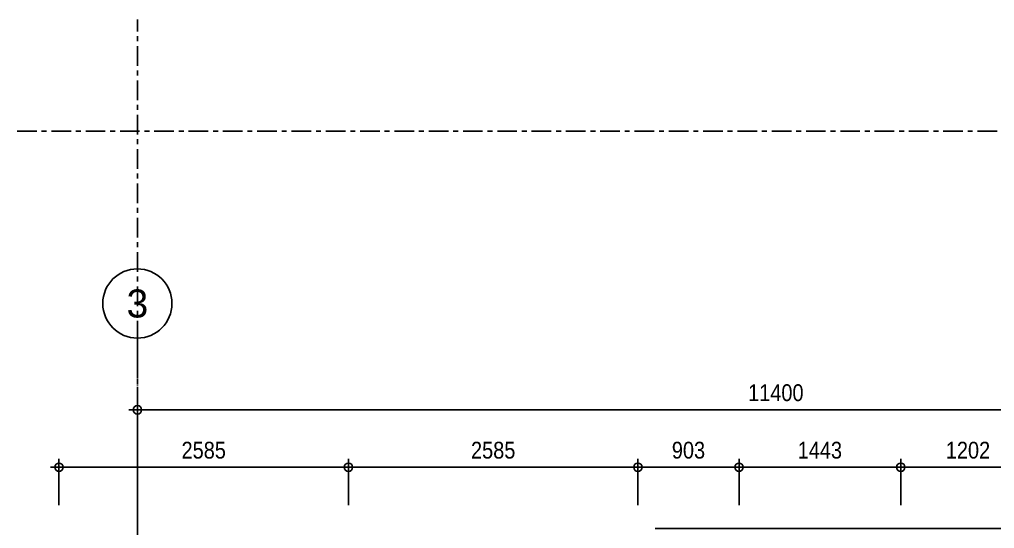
# Model space of a CAD drawing. Header units: millimetres. Extents: x -153298 to 620751, y -313239 to 250031.
# Drawn here: x 31180 to 39885, y 31333 to 35873 of the extents above; entities that cross this region are included whole.
import ezdxf
from ezdxf.enums import TextEntityAlignment as Align

# ---------------------------------------------------------------- set-up
doc = ezdxf.new("R2010")
doc.units = ezdxf.units.MM
doc.linetypes.add('CENTER', pattern=[2, 1.25, -0.25, 0.25, -0.25])
doc.linetypes.add('TA_GL_000.70000', pattern=[1.925, 0.7, -0.175, 0.175, -0.175, 0.7])
doc.layers.get('DEFPOINTS').update_dxf_attribs({"color": 250})
for name, color, linetype in [('000 - 0_SYM_DWG_GRIDLINE_MAIN_COLOR_251', 251, 'Continuous'), ('000 - 0_SYM_DWG_SLOPE-SYM_TEXT_COLOR_3', 3, 'Continuous'), ('000 - GRID', 251, 'CENTER'), ('S-DIM', 7, 'Continuous'), ('Stan-Dim', 8, 'Continuous')]:
    doc.layers.add(name, color=color, linetype=linetype)
doc.styles.add('ARIAL', font='arial.ttf')
doc.styles.add('ROMANS', font='arial.ttf', dxfattribs={"width": 0.85})
doc.styles.add('TA', font='', dxfattribs={"height": 4.5})
doc.styles.get('TA').set_extended_font_data('Cordia New')
doc.dimstyles.new('Dim-Cen', dxfattribs={"dimtxt": 3, "dimasz": 1, "dimexe": 0, "dimexo": 2.5, "dimgap": 1.5, "dimtad": 1, "dimdec": 0, "dimzin": 1, "dimdsep": 46, "dimtxsty": 'ROMANS', "dimblk": 'CEN1', "dimcen": 0.09, "dimclrd": 1, "dimclre": 250, "dimclrt": 3, "dimadec": 0, "dimazin": 0, "dimtfac": 1, "dimtdec": 0, "dimtofl": 0, "dimtmove": 2, "dimatfit": 3, "dimfxl": 1, "dimtfill": 1, "dimtfillclr": 256, "dimtolj": 1, "dimtzin": 0, "dimarcsym": 0})
doc.dimstyles.get("Standard").update_dxf_attribs({"dimtxt": 0.18, "dimasz": 0.18, "dimexe": 0.18, "dimexo": 0.0625, "dimgap": 0.09, "dimtad": 0, "dimtih": 1, "dimtoh": 1, "dimdec": 4, "dimzin": 0, "dimdsep": 46, "dimtxsty": 'Standard', "dimcen": 0.09, "dimadec": 0, "dimazin": 0, "dimtfac": 1, "dimtdec": 4, "dimtofl": 0, "dimtmove": 0, "dimatfit": 3, "dimfxl": 1, "dimtolj": 1, "dimtzin": 0, "dimarcsym": 0})

# ---------------------------------------------------------------- blocks, each defined once
blk = doc.blocks.new('CEN1')
at = {"color": 1}
for p, q in [((1.5, 0), (-1.5, 0)), ((0, 1.5), (0, -1.5))]:
    blk.add_line(p, q, dxfattribs=at)
at = {"color": 3}
blk.add_circle((0, 0), 0.75, dxfattribs=at)
blk = doc.blocks.new('*D4870')
at = {"layer": 'DEFPOINTS', "color": 0, "transparency": 16777216}
for p in [(43632.8, 32391.8), (32232.8, 31166.7), (43632.8, 31166.7)]:
    blk.add_point(p, dxfattribs=at)
at = {"layer": 'S-DIM', "color": 250, "lineweight": -2, "transparency": 16777216}
for p, q in [((32232.8, 31291.7), (32232.8, 32391.8)), ((43632.8, 31291.7), (43632.8, 32391.8))]:
    blk.add_line(p, q, dxfattribs=at)
at = {"layer": 'S-DIM', "color": 1, "lineweight": -2, "transparency": 16777216}
blk.add_line((32282.8, 32391.8), (43582.8, 32391.8), dxfattribs=at)
at = {"layer": 'S-DIM', "color": 1, "lineweight": -2, "transparency": 16777216, "xscale": 50, "yscale": 50, "zscale": 50, "rotation": 180}
blk.add_blockref('CEN1', (32232.8, 32391.8), dxfattribs=at)
at = {"layer": 'S-DIM', "color": 1, "lineweight": -2, "transparency": 16777216, "xscale": 50, "yscale": 50, "zscale": 50}
blk.add_blockref('CEN1', (43632.8, 32391.8), dxfattribs=at)
at = {"layer": 'S-DIM', "color": 3, "transparency": 16777216, "insert": (37932.8, 32543.4), "char_height": 150, "attachment_point": 5, "style": 'ROMANS', "bg_fill": 3, "box_fill_scale": 1.1, "bg_fill_color": 256, "bg_fill_true_color": 13158600, "bg_fill_transparency": 0}
blk.add_mtext('\\A1;11400', dxfattribs=at)
blk = doc.blocks.new('*D4882')
at = {"layer": 'DEFPOINTS', "color": 0, "transparency": 16777216}
for p in [(34117.3, 31879.2), (31532.8, 31416.6), (34117.3, 31416.6)]:
    blk.add_point(p, dxfattribs=at)
at = {"layer": 'S-DIM', "color": 250, "lineweight": -2, "transparency": 16777216}
for p, q in [((31532.8, 31541.6), (31532.8, 31879.2)), ((34117.3, 31541.6), (34117.3, 31879.2))]:
    blk.add_line(p, q, dxfattribs=at)
at = {"layer": 'S-DIM', "color": 1, "lineweight": -2, "transparency": 16777216}
blk.add_line((31582.8, 31879.2), (34067.3, 31879.2), dxfattribs=at)
at = {"layer": 'S-DIM', "color": 1, "lineweight": -2, "transparency": 16777216, "xscale": 50, "yscale": 50, "zscale": 50, "rotation": 180}
blk.add_blockref('CEN1', (31532.8, 31879.2), dxfattribs=at)
at = {"layer": 'S-DIM', "color": 1, "lineweight": -2, "transparency": 16777216, "xscale": 50, "yscale": 50, "zscale": 50}
blk.add_blockref('CEN1', (34117.3, 31879.2), dxfattribs=at)
at = {"layer": 'S-DIM', "color": 3, "transparency": 16777216, "insert": (32825, 32030.8), "char_height": 150, "attachment_point": 5, "style": 'ROMANS', "bg_fill": 3, "box_fill_scale": 1.1, "bg_fill_color": 256, "bg_fill_true_color": 13158600, "bg_fill_transparency": 0}
blk.add_mtext('\\A1;2585', dxfattribs=at)
blk = doc.blocks.new('*D4883')
at = {"layer": 'DEFPOINTS', "color": 0, "transparency": 16777216}
for p in [(34117.3, 31879.2), (34117.3, 31416.6), (36701.8, 31416.6)]:
    blk.add_point(p, dxfattribs=at)
at = {"layer": 'S-DIM', "color": 250, "lineweight": -2, "transparency": 16777216}
for p, q in [((34117.3, 31541.6), (34117.3, 31879.2)), ((36701.8, 31541.6), (36701.8, 31879.2))]:
    blk.add_line(p, q, dxfattribs=at)
at = {"layer": 'S-DIM', "color": 1, "lineweight": -2, "transparency": 16777216}
blk.add_line((36651.8, 31879.2), (34167.3, 31879.2), dxfattribs=at)
at = {"layer": 'S-DIM', "color": 1, "lineweight": -2, "transparency": 16777216, "xscale": 50, "yscale": 50, "zscale": 50, "rotation": 180}
blk.add_blockref('CEN1', (34117.3, 31879.2), dxfattribs=at)
at = {"layer": 'S-DIM', "color": 1, "lineweight": -2, "transparency": 16777216, "xscale": 50, "yscale": 50, "zscale": 50}
blk.add_blockref('CEN1', (36701.8, 31879.2), dxfattribs=at)
at = {"layer": 'S-DIM', "color": 3, "transparency": 16777216, "insert": (35409.5, 32030.8), "char_height": 150, "attachment_point": 5, "style": 'ROMANS', "bg_fill": 3, "box_fill_scale": 1.1, "bg_fill_color": 256, "bg_fill_true_color": 13158600, "bg_fill_transparency": 0}
blk.add_mtext('\\A1;2585', dxfattribs=at)
blk = doc.blocks.new('*D4884')
at = {"layer": 'DEFPOINTS', "color": 0, "transparency": 16777216}
for p in [(37604.3, 31879.2), (36701.8, 31416.6), (37604.3, 31416.6)]:
    blk.add_point(p, dxfattribs=at)
at = {"layer": 'S-DIM', "color": 250, "lineweight": -2, "transparency": 16777216}
for p, q in [((36701.8, 31541.6), (36701.8, 31879.2)), ((37604.3, 31541.6), (37604.3, 31879.2))]:
    blk.add_line(p, q, dxfattribs=at)
at = {"layer": 'S-DIM', "color": 1, "lineweight": -2, "transparency": 16777216}
blk.add_line((36751.8, 31879.2), (37554.3, 31879.2), dxfattribs=at)
at = {"layer": 'S-DIM', "color": 1, "lineweight": -2, "transparency": 16777216, "xscale": 50, "yscale": 50, "zscale": 50, "rotation": 180}
blk.add_blockref('CEN1', (36701.8, 31879.2), dxfattribs=at)
at = {"layer": 'S-DIM', "color": 1, "lineweight": -2, "transparency": 16777216, "xscale": 50, "yscale": 50, "zscale": 50}
blk.add_blockref('CEN1', (37604.3, 31879.2), dxfattribs=at)
at = {"layer": 'S-DIM', "color": 3, "transparency": 16777216, "insert": (37153, 32030.9), "char_height": 150, "attachment_point": 5, "style": 'ROMANS', "bg_fill": 3, "box_fill_scale": 1.1, "bg_fill_color": 256, "bg_fill_true_color": 13158600, "bg_fill_transparency": 0}
blk.add_mtext('\\A1;903', dxfattribs=at)
blk = doc.blocks.new('*D4885')
at = {"layer": 'DEFPOINTS', "color": 0, "transparency": 16777216}
for p in [(37604.3, 31879.2), (37604.3, 31416.6), (39047.8, 31416.6)]:
    blk.add_point(p, dxfattribs=at)
at = {"layer": 'S-DIM', "color": 250, "lineweight": -2, "transparency": 16777216}
for p, q in [((37604.3, 31541.6), (37604.3, 31879.2)), ((39047.8, 31541.6), (39047.8, 31879.2))]:
    blk.add_line(p, q, dxfattribs=at)
at = {"layer": 'S-DIM', "color": 1, "lineweight": -2, "transparency": 16777216}
blk.add_line((38997.8, 31879.2), (37654.3, 31879.2), dxfattribs=at)
at = {"layer": 'S-DIM', "color": 1, "lineweight": -2, "transparency": 16777216, "xscale": 50, "yscale": 50, "zscale": 50, "rotation": 180}
blk.add_blockref('CEN1', (37604.3, 31879.2), dxfattribs=at)
at = {"layer": 'S-DIM', "color": 1, "lineweight": -2, "transparency": 16777216, "xscale": 50, "yscale": 50, "zscale": 50}
blk.add_blockref('CEN1', (39047.8, 31879.2), dxfattribs=at)
at = {"layer": 'S-DIM', "color": 3, "transparency": 16777216, "insert": (38326, 32030.9), "char_height": 150, "attachment_point": 5, "style": 'ROMANS', "bg_fill": 3, "box_fill_scale": 1.1, "bg_fill_color": 256, "bg_fill_true_color": 13158600, "bg_fill_transparency": 0}
blk.add_mtext('\\A1;1443', dxfattribs=at)
blk = doc.blocks.new('*D4886')
at = {"layer": 'DEFPOINTS', "color": 0, "transparency": 16777216}
for p in [(40249.3, 31879.2), (40249.3, 31429.9), (39047.8, 31416.6)]:
    blk.add_point(p, dxfattribs=at)
at = {"layer": 'S-DIM', "color": 250, "lineweight": -2, "transparency": 16777216}
for p, q in [((39047.8, 31541.6), (39047.8, 31879.2)), ((40249.3, 31554.9), (40249.3, 31879.2))]:
    blk.add_line(p, q, dxfattribs=at)
at = {"layer": 'S-DIM', "color": 1, "lineweight": -2, "transparency": 16777216}
blk.add_line((39097.8, 31879.2), (40199.3, 31879.2), dxfattribs=at)
at = {"layer": 'S-DIM', "color": 1, "lineweight": -2, "transparency": 16777216, "xscale": 50, "yscale": 50, "zscale": 50, "rotation": 180}
blk.add_blockref('CEN1', (39047.8, 31879.2), dxfattribs=at)
at = {"layer": 'S-DIM', "color": 1, "lineweight": -2, "transparency": 16777216, "xscale": 50, "yscale": 50, "zscale": 50}
blk.add_blockref('CEN1', (40249.3, 31879.2), dxfattribs=at)
at = {"layer": 'S-DIM', "color": 3, "transparency": 16777216, "insert": (39648.5, 32030.8), "char_height": 150, "attachment_point": 5, "style": 'ROMANS', "bg_fill": 3, "box_fill_scale": 1.1, "bg_fill_color": 256, "bg_fill_true_color": 13158600, "bg_fill_transparency": 0}
blk.add_mtext('\\A1;1202', dxfattribs=at)
blk = doc.blocks.new('*U5052')
at = {"layer": '000 - 0_SYM_DWG_GRIDLINE_MAIN_COLOR_251', "color": 0, "linetype": 'ByBlock', "ltscale": 5}
blk.add_line((20, 0), (-355.74, 0), dxfattribs=at)
at = {"layer": '000 - 0_SYM_DWG_GRIDLINE_MAIN_COLOR_251', "color": 3}
blk.add_point((-335.74, 0), dxfattribs=at)
at = {"style": 'TA', "flags": 1}
blk.add_attdef('LOCATION', (6, -6), '', height=4.5, rotation=270, dxfattribs=at)
at = {"layer": '000 - 0_SYM_DWG_SLOPE-SYM_TEXT_COLOR_3', "style": 'ARIAL'}
blk.add_attdef('GRID-HEAD', text='', height=4, rotation=90, dxfattribs=at).set_placement((40, 0), align=Align.MIDDLE_CENTER)
blk = doc.blocks.new('*U6394')
at = {"layer": '000 - 0_SYM_DWG_GRIDLINE_MAIN_COLOR_251', "color": 0, "linetype": 'ByBlock', "ltscale": 5}
blk.add_line((20, 0), (-651.81, 0), dxfattribs=at)
at = {"style": 'TA', "flags": 1}
blk.add_attdef('LOCATION', (6, -6), '', height=4.5, rotation=270, dxfattribs=at)
blk = doc.blocks.new('W-1-PP19-ST-ENT1-1_20260610-094632_ELEVATION_1_DIMS')
at = {"layer": '000 - GRID', "linetype": 'TA_GL_000.70000', "xscale": 50.00000000000004, "yscale": 50.00000000000004, "zscale": 50.00000000000004}
for name, p, rotation in [('*U5052', (0, 101510), 270), ('*U6394', (-2830, 118300), 180)]:
    blk.add_blockref(name, p, dxfattribs=dict(at, rotation=rotation))

msp = doc.modelspace()

# ---------------------------------------------------------------- linework, layer by layer
at = {"color": 3}
msp.add_line((32232.7713, 33031.1071), (32232.7713, 32787.6366), dxfattribs=at)
at = {"color": 1, "linetype": 'CENTER', "ltscale": 30}
msp.add_line((32232.7713, 32774.6401), (32232.7713, 16703.507), dxfattribs=at)
at = {"color": 3}
msp.add_circle((32232.7713, 33340.0884), 308.9813, dxfattribs=at)

# ---------------------------------------------------------------- texts
at = {"layer": 'Stan-Dim', "color": 5, "style": 'ROMANS'}
msp.add_attdef('3', text='', height=250, dxfattribs=at).set_placement((32232.7713, 33340.0884), align=Align.MIDDLE_CENTER)

# ---------------------------------------------------------------- leaders
at = {"color": 1}
msp.add_leader([(31363.5919, 30501.3968), (30751.513, 31713.6979), (30527.0816, 31713.6979)], dimstyle='Standard', override={"dimasz": 100, "dimgap": 0.09, "dimtad": 0}, dxfattribs=at)

# ---------------------------------------------------------------- next in the draw order: dimensions: what is measured, and where the dimension line sits
at = {"layer": 'S-DIM'}
dim = msp.add_linear_dim(base=(43632.7713, 32391.8095), p1=(32232.7713, 31166.6885), p2=(43632.7713, 31166.6885), dimstyle='Dim-Cen', override={"dimscale": 50}, dxfattribs=at)
dim.commit()
dim.dimension.update_dxf_attribs({"geometry": '*D4870', "text_midpoint": (37932.7713, 32543.3954)})

# ---------------------------------------------------------------- next in the draw order: linework, layer by layer
at = {"color": 1}
msp.add_line((41412.7825, 31334.353), (36854.8734, 31334.353), dxfattribs=at)

# ---------------------------------------------------------------- next in the draw order: dimensions: what is measured, and where the dimension line sits
at = {"layer": 'S-DIM'}
dim = msp.add_linear_dim(base=(34117.2689110646, 31879.2457111499), p1=(31532.7689110646, 31416.5993763728), p2=(34117.2689110646, 31416.5993763727), dimstyle='Dim-Cen', override={"dimscale": 50}, dxfattribs=at)
dim.commit()
dim.dimension.update_dxf_attribs({"geometry": '*D4882', "text_midpoint": (32825.0189110646, 32030.8316593081)})

# ---------------------------------------------------------------- next in the draw order: dimensions: what is measured, and where the dimension line sits
dim = msp.add_linear_dim(base=(34117.2689110646, 31879.2457111499), p1=(36701.7689110646, 31416.5993763728), p2=(34117.2689110646, 31416.5993763727), angle=180, dimstyle='Dim-Cen', override={"dimscale": 50}, dxfattribs=at)
dim.commit()
dim.dimension.update_dxf_attribs({"geometry": '*D4883', "text_midpoint": (35409.5189110646, 32030.8316593081)})

# ---------------------------------------------------------------- next in the draw order: dimensions: what is measured, and where the dimension line sits
dim = msp.add_linear_dim(base=(37604.2737, 31879.2457), p1=(36701.7689, 31416.5994), p2=(37604.2737, 31416.5994), dimstyle='Dim-Cen', override={"dimscale": 50}, dxfattribs=at)
dim.commit()
dim.dimension.update_dxf_attribs({"geometry": '*D4884', "text_midpoint": (37153.0213, 32030.8828)})

# ---------------------------------------------------------------- next in the draw order: dimensions: what is measured, and where the dimension line sits
dim = msp.add_linear_dim(base=(37604.2737, 31879.2457), p1=(39047.7689, 31416.5994), p2=(37604.2737, 31416.5994), angle=180, dimstyle='Dim-Cen', override={"dimscale": 50}, dxfattribs=at)
dim.commit()
dim.dimension.update_dxf_attribs({"geometry": '*D4885', "text_midpoint": (38326.0213, 32030.8828)})

# ---------------------------------------------------------------- next in the draw order: dimensions: what is measured, and where the dimension line sits
dim = msp.add_linear_dim(base=(40249.2737, 31879.2457), p1=(39047.7689, 31416.5994), p2=(40249.2737, 31429.8846), dimstyle='Dim-Cen', override={"dimscale": 50}, dxfattribs=at)
dim.commit()
dim.dimension.update_dxf_attribs({"geometry": '*D4886', "text_midpoint": (39648.5213, 32030.8317)})

# ---------------------------------------------------------------- next in the draw order: block references
at = {"color": 6}
msp.add_blockref('W-1-PP19-ST-ENT1-1_20260610-094632_ELEVATION_1_DIMS', (32232.7713, -83424.1012), dxfattribs=at)

doc.saveas('drawing.dxf')
